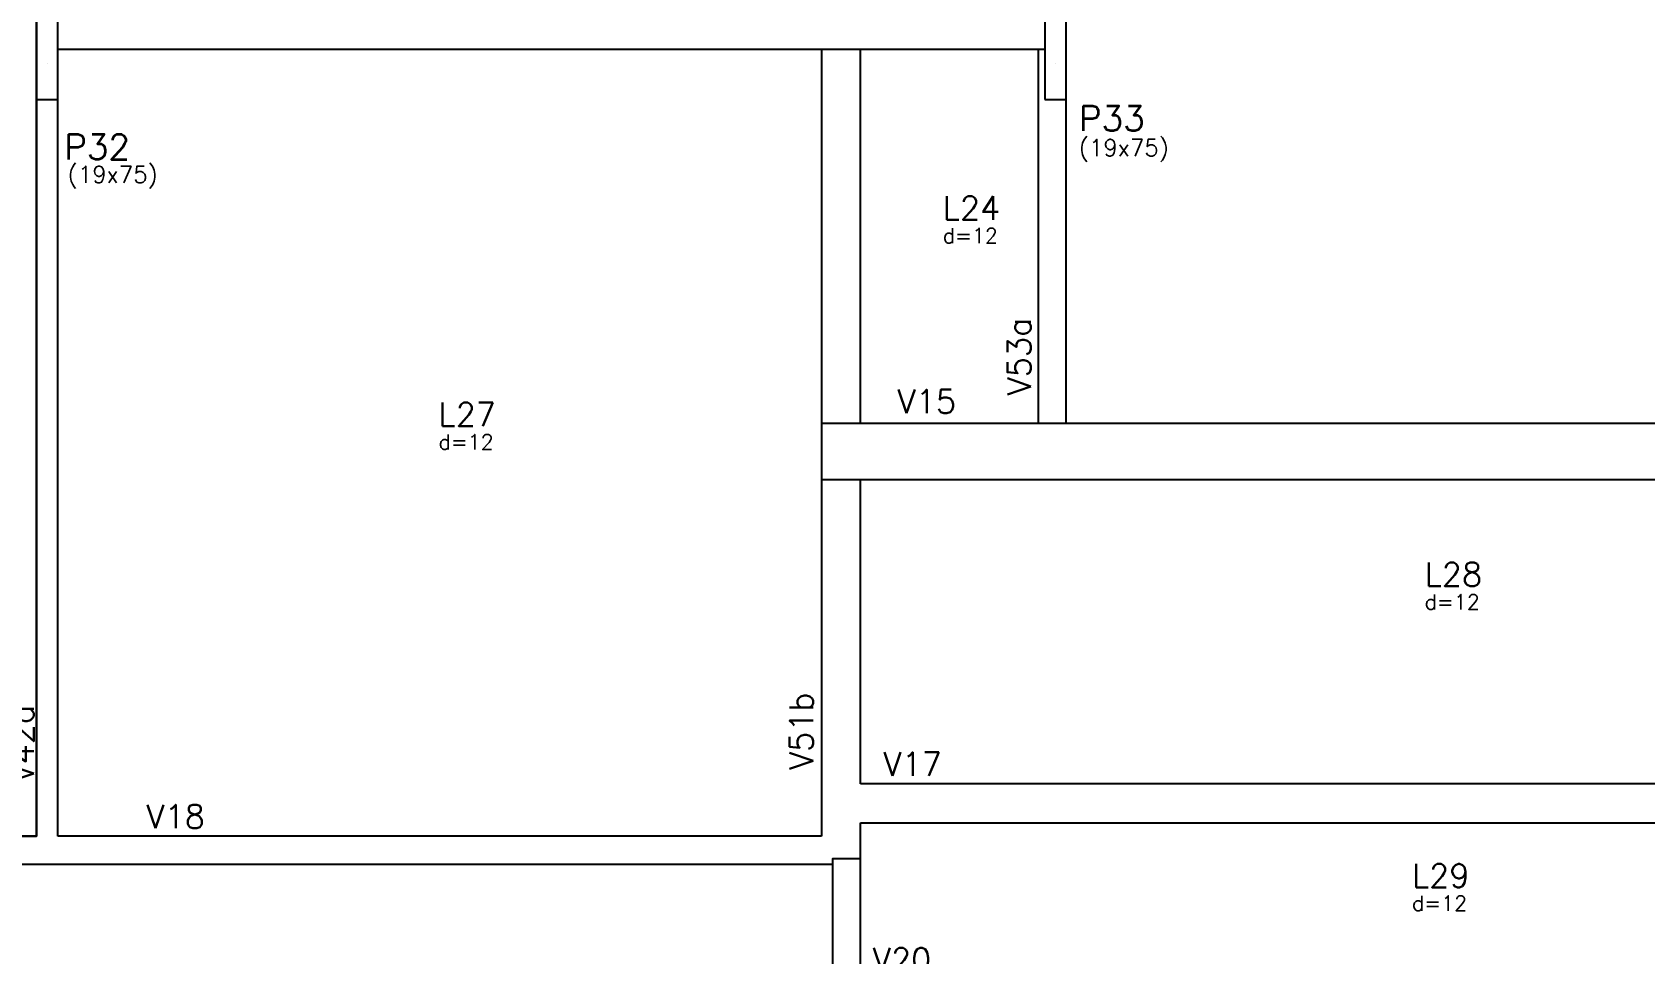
# Model space of a CAD drawing. Extents: x -40810 to 33675, y -2018 to 21213.
# Drawn here: x -9711 to -8272, y 10385 to 11208 of the extents above; entities that cross this region are included whole.
import ezdxf

# ---------------------------------------------------------------- set-up
doc = ezdxf.new("R2010")
doc.units = 0
doc.layers.get('0').update_dxf_attribs({"color": 1, "lineweight": 9})
for name, color, linetype in [('1', 5, 'Continuous'), ('10', 7, 'Continuous'), ('12', 3, 'Continuous'), ('13', 7, 'Continuous'), ('242', 3, 'Continuous'), ('3', 2, 'Continuous'), ('8', 5, 'Continuous'), ('9', 3, 'Continuous'), ('COTA', 241, 'Continuous'), ('STEPHANIE', 6, 'Continuous')]:
    doc.layers.add(name, color=color, linetype=linetype)
doc.styles.get("Standard").update_dxf_attribs({"font": 'romans.shx', "width": 0.8})

msp = doc.modelspace()

# ---------------------------------------------------------------- linework, layer by layer
at = {"linetype": 'Continuous', "ltscale": 30}
for points in [[(-7987.184, 11625.12), (-8222.684, 11625.12), (-8282.684, 11625.12), (-8788.684, 11625.12), (-8788.684, 11222.62), (-8788.684, 11147.62), (-8788.684, 10858.12), (-7987.184, 10858.12), (-7987.184, 10892.62)], [(-7987.184, 11625.12), (-8222.684, 11625.12), (-8282.684, 11625.12), (-8788.684, 11625.12), (-8788.684, 11222.62), (-8788.684, 11147.62), (-8788.684, 10858.12), (-7987.184, 10858.12), (-7987.184, 10892.62)], [(-7987.184, 11625.12), (-8222.684, 11625.12), (-8282.684, 11625.12), (-8788.684, 11625.12), (-8788.684, 11222.62), (-8788.684, 11147.62), (-8788.684, 10858.12), (-7987.184, 10858.12), (-7987.184, 10892.62)], [(-7987.184, 11625.12), (-8222.684, 11625.12), (-8282.684, 11625.12), (-8788.684, 11625.12), (-8788.684, 11222.62), (-8788.684, 11147.62), (-8788.684, 10858.12), (-7987.184, 10858.12), (-7987.184, 10892.62)], [(-7987.184, 11625.12), (-8222.684, 11625.12), (-8282.684, 11625.12), (-8788.684, 11625.12), (-8788.684, 11222.62), (-8788.684, 11147.62), (-8788.684, 10858.12), (-7987.184, 10858.12), (-7987.184, 10892.62)], [(-7987.184, 11625.12), (-8222.684, 11625.12), (-8282.684, 11625.12), (-8788.684, 11625.12), (-8788.684, 11222.62), (-8788.684, 11147.62), (-8788.684, 10858.12), (-7987.184, 10858.12), (-7987.184, 10892.62)], [(-9707.684, 11147.62), (-9707.684, 11222.62), (-10369.684, 11222.62), (-10369.684, 11147.62), (-10388.685, 11147.62), (-10388.685, 10407.761), (-10514.684, 10407.761), (-10514.684, 10388.761), (-10379.185, 10388.761), (-9801.184, 10388.761), (-9801.184, 10489.62), (-9782.184, 10489.62), (-9707.684, 10489.62)], [(-9007.184, 11192.62), (-9688.684, 11192.62), (-9688.684, 11147.62), (-9688.684, 10489.62), (-9007.184, 10489.62), (-9007.184, 10833.12)], [(-9007.184, 11192.62), (-9688.684, 11192.62), (-9688.684, 11147.62), (-9688.684, 10489.62), (-9007.184, 10489.62), (-9007.184, 10833.12)], [(-8813.684, 11192.62), (-8972.184, 11192.62), (-8972.184, 10858.12), (-8813.684, 10858.12)], [(-7976.184, 10788.12), (-7976.184, 10808.12), (-8801.184, 10808.12), (-8972.184, 10808.12), (-8972.184, 10536.62), (-7976.184, 10536.62)], [(-7976.184, 10501.62), (-8972.184, 10501.62), (-8972.184, 10469.62), (-8972.184, 10361.62), (-7976.184, 10361.62)]]:
    msp.add_lwpolyline(points, close=True, dxfattribs=at)
at = {"layer": '1'}
for points in [[(-9688.684, 11192.62), (-9007.184, 11192.62)], [(-9007.184, 11192.62), (-8807.684, 11192.62)], [(-9007.184, 11192.62), (-9007.184, 10833.12)], [(-8972.184, 10858.12), (-8972.184, 11192.62)], [(-8813.684, 11192.62), (-8813.684, 10858.12)], [(-9707.684, 11147.62), (-9707.684, 10489.62)], [(-9688.684, 10489.62), (-9688.684, 11147.62)], [(-8788.684, 10858.12), (-8788.684, 11147.62)], [(-8813.684, 10858.12), (-9007.184, 10858.12)], [(-7976.184, 10858.12), (-8813.684, 10858.12)], [(-9007.184, 10833.12), (-9007.184, 10489.62)], [(-9007.184, 10808.12), (-8801.184, 10808.12)], [(-8972.184, 10536.62), (-8972.184, 10808.12)], [(-8801.184, 10808.12), (-7976.184, 10808.12)], [(-7976.184, 10536.62), (-8972.184, 10536.62)], [(-8972.184, 10501.62), (-7976.184, 10501.62)], [(-8972.184, 10469.62), (-8972.184, 10501.62)], [(-9707.684, 10489.62), (-9782.184, 10489.62)], [(-9007.184, 10489.62), (-9688.684, 10489.62)], [(-9782.184, 10464.62), (-9698.184, 10464.62)], [(-9698.184, 10464.62), (-8997.184, 10464.62)]]:
    msp.add_lwpolyline(points, dxfattribs=at)
at = {"layer": '242'}
for p, q in [((-9698.184, 11180.12), (-9698.184, 11180.12)), ((-8798.184, 11180.12), (-8798.184, 11180.12))]:
    msp.add_line(p, q, dxfattribs=at)
at = {"layer": '3'}
for points in [[(-9707.684, 11147.62), (-9688.684, 11147.62), (-9688.684, 11222.62), (-9707.684, 11222.62), (-9707.684, 11147.62)], [(-8807.684, 11147.62), (-8788.684, 11147.62), (-8788.684, 11222.62), (-8807.684, 11222.62), (-8807.684, 11147.62)], [(-8997.184, 10221.62), (-8972.184, 10221.62), (-8972.184, 10469.62), (-8997.184, 10469.62), (-8997.184, 10221.62)]]:
    msp.add_lwpolyline(points, dxfattribs=at)
at = {"layer": 'COTA', "linetype": 'Continuous', "ltscale": 30}
msp.add_lwpolyline([(-9707.684, 11147.62), (-9707.684, 11222.62), (-10369.684, 11222.62), (-10369.684, 11147.62), (-10388.685, 11147.62), (-10388.685, 10407.761), (-10514.684, 10407.761), (-10514.684, 10388.761), (-10379.185, 10388.761), (-9801.184, 10388.761), (-9801.184, 10489.62), (-9782.184, 10489.62), (-9707.684, 10489.62)], close=True, dxfattribs=at)
at = {"layer": 'STEPHANIE', "linetype": 'Continuous'}
msp.add_lwpolyline([(-7976.184, 10858.12), (-8813.684, 10858.12), (-9007.184, 10858.12), (-9007.184, 10833.12), (-9007.184, 10808.12), (-8801.184, 10808.12), (-7976.184, 10808.12)], close=True, dxfattribs=at)

# ---------------------------------------------------------------- texts
at = {"layer": '10'}
for s, p in [('L24', (-8898.896, 11040.115)), ('L27', (-9348.896, 10855.865)), ('L28', (-8468.843, 10713.068)), ('L29', (-8480.146, 10443.99))]:
    msp.add_text(s, height=21, dxfattribs=at).set_placement(p)
at = {"layer": '12'}
for p in [(-8777.434, 11096.995), (-9679.82, 11073.142)]:
    msp.add_text('(19x75)', height=15, dxfattribs=at).set_placement(p)
at = {"layer": '13'}
for p in [(-8898.896, 11019.22), (-9348.896, 10834.97), (-8468.843, 10692.173), (-8480.146, 10423.095)]:
    msp.add_text('d=12', height=13.5, dxfattribs=at).set_placement(p)
at = {"layer": '8'}
for s, p in [('V53a', (-8820.168, 10883.324)), ('V51b', (-9014.565, 10548.845)), ('V42a', (-9710.105, 10537.61))]:
    msp.add_text(s, height=21, rotation=90, dxfattribs=at).set_placement(p)
for s, p in [('V15', (-8939.218, 10867.479)), ('V17', (-8951.802, 10543.743)), ('V18', (-9609.532, 10496.857)), ('V20', (-8961.302, 10368.993))]:
    msp.add_text(s, height=21, dxfattribs=at).set_placement(p)
at = {"layer": '9'}
for s, p in [('P33', (-8777.434, 11119.495)), ('P32', (-9683, 11094.052))]:
    msp.add_text(s, height=22.5, dxfattribs=at).set_placement(p)

doc.saveas('drawing.dxf')
